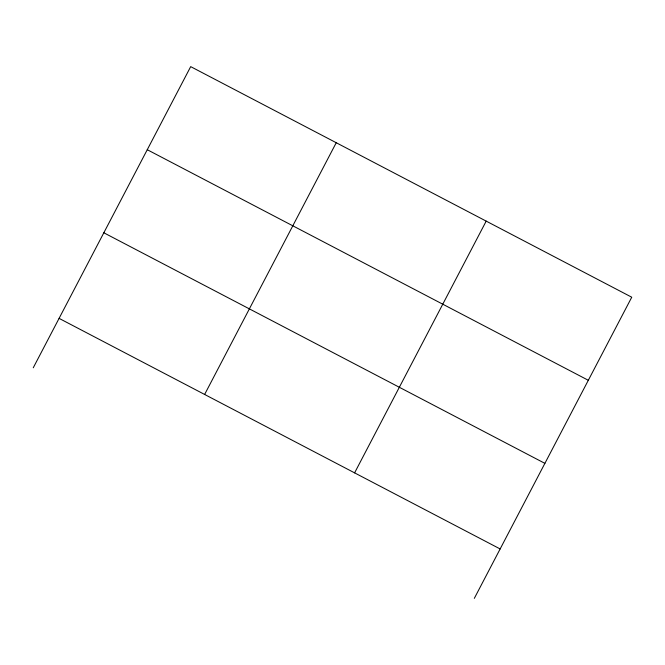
<?xml version="1.0" encoding="UTF-8"?>
<svg xmlns="http://www.w3.org/2000/svg" width="665" height="665" viewBox="0 0 665 665"><rect width="100%" height="100%" fill="white"/><g stroke="black" fill="none" stroke-linecap="round" stroke-linejoin="round"><path stroke-width="1" d="M33.25 367.787L190.689 66.633L631.75 297.213L474.311 598.367M204.629 394.461L336.241 142.726M354.595 472.865L486.198 221.121M147.256 149.708L588.317 380.289M103.831 232.783L544.893 463.364M59.085 318.369L500.147 548.957"/></g></svg>
